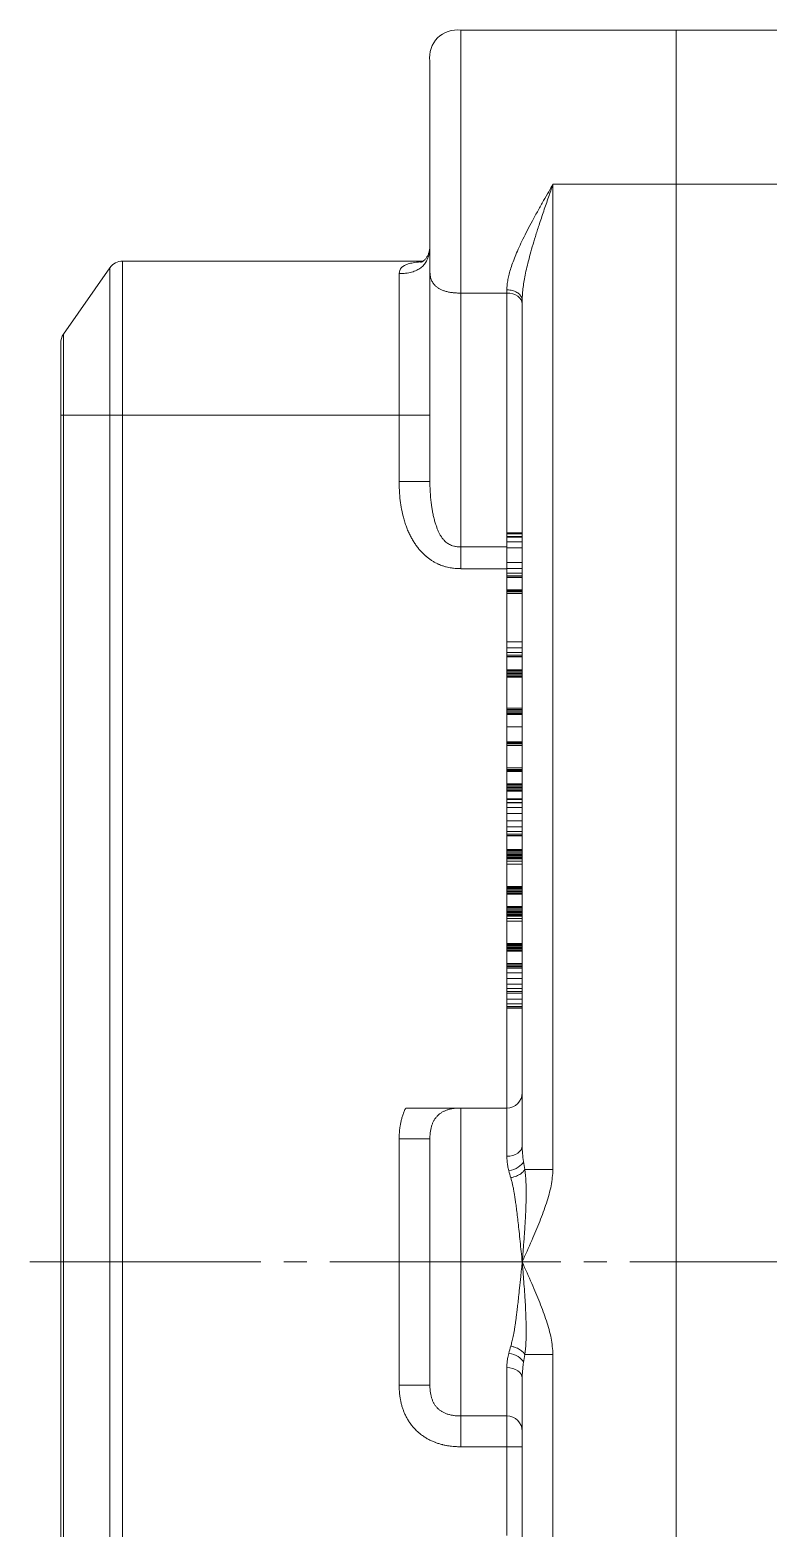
# Model space of a CAD drawing. Header units: millimetres. Extents: x -337 to 383, y -252 to 375.
# Drawn here: x -205.8 to -157.9, y -17.3 to 80 of the extents above; entities that cross this region are included whole.
import ezdxf

# ---------------------------------------------------------------- set-up
doc = ezdxf.new("R2010")
doc.units = ezdxf.units.MM
doc.linetypes.add('K5LT_AXLED', pattern=[19.5, 15, -1.5, 1.5, -1.5])
doc.linetypes.add('K5LT_THIN', pattern=[0])

# ---------------------------------------------------------------- blocks, each defined once
blk = doc.blocks.new('U5')
at = {"color": 7, "linetype": 'K5LT_THIN', "lineweight": 18}
for p, q in [((-171.84, 80), (-177.84, 80)), ((-177.84, 62.929), (-177.84, 80)), ((-163.84, 80), (-171.84, 80)), ((-163.84, 70), (-163.84, 80)), ((-163.84, 70), (-163.84, 80)), ((-149.84, 80), (-163.84, 80)), ((-179.84, 64.343), (-179.84, 78)), ((-179.84, 75.657), (-179.84, 78)), ((-179.84, 74.4), (-179.84, 65.6)), ((-163.84, 70), (-171.84, 70)), ((-171.84, 70), (-171.84, 6)), ((-163.84, -70), (-163.84, 70)), ((-163.84, -70), (-163.84, 70)), ((-155.908, 70), (-163.84, 70)), ((-179.84, 66.033), (-179.84, 66.033)), ((-179.84, 66.033), (-179.84, 66.033)), ((-203.659, 60.258), (-200.638, 64.574)), ((-200.638, 64.574), (-200.638, 55)), ((-199.818, 65), (-199.818, 55)), ((-180.286, 65), (-199.818, 65)), ((-179.84, 50.686), (-179.84, 64.343)), ((-181.84, 55), (-181.84, 64.194)), ((-174.84, 62.929), (-177.84, 62.929)), ((-177.84, 46.444), (-177.84, 62.929)), ((-174.84, 62.929), (-174.84, 63.137)), ((-174.84, 47.354), (-174.84, 62.929)), ((-173.84, 62.45), (-173.84, 7.55)), ((-203.84, 59.685), (-203.84, 55)), ((-203.659, 60.258), (-203.659, 55)), ((-203.84, -55), (-203.84, 55)), ((-203.84, 55), (-203.659, 55)), ((-203.659, 55), (-200.638, 55)), ((-203.659, -55), (-203.659, 55)), ((-200.638, -55), (-200.638, 55)), ((-199.818, 55), (-200.638, 55)), ((-181.84, 55), (-199.818, 55)), ((-199.818, -55), (-199.818, 55)), ((-179.84, 55), (-181.84, 55)), ((-181.84, 50.686), (-181.84, 55)), ((-181.84, 50.686), (-179.84, 50.686)), ((-173.84, 47.354), (-174.84, 47.354)), ((-174.84, 47.295), (-174.84, 47.354)), ((-174.84, 47.108), (-174.84, 47.295)), ((-173.84, 47.295), (-174.84, 47.295)), ((-173.84, 47.108), (-174.84, 47.108)), ((-174.84, 47.079), (-174.84, 47.108)), ((-174.84, 46.774), (-174.84, 47.079)), ((-173.84, 47.079), (-174.84, 47.079)), ((-173.84, 46.774), (-174.84, 46.774)), ((-174.84, 46.388), (-174.84, 46.774)), ((-174.84, 46.444), (-177.84, 46.444)), ((-177.84, 45.029), (-177.84, 46.444)), ((-174.84, 45.422), (-174.84, 46.388)), ((-173.84, 46.388), (-174.84, 46.388)), ((-174.84, 45.029), (-177.84, 45.029)), ((-174.84, 45.046), (-174.84, 45.422)), ((-173.84, 45.422), (-174.84, 45.422)), ((-174.84, 44.739), (-174.84, 45.046)), ((-173.84, 45.046), (-174.84, 45.046)), ((-174.84, 44.562), (-174.84, 44.739)), ((-173.84, 44.739), (-174.84, 44.739)), ((-174.84, 44.472), (-174.84, 44.562)), ((-173.84, 44.562), (-174.84, 44.562)), ((-174.84, 44.46), (-174.84, 44.472)), ((-173.84, 44.472), (-174.84, 44.472)), ((-174.84, 44.457), (-174.84, 44.46)), ((-173.84, 44.46), (-174.84, 44.46)), ((-173.84, 44.457), (-174.84, 44.457)), ((-174.84, 43.65), (-174.84, 44.457)), ((-173.84, 43.65), (-174.84, 43.65)), ((-174.84, 43.638), (-174.84, 43.65)), ((-174.84, 43.609), (-174.84, 43.638)), ((-173.84, 43.638), (-174.84, 43.638)), ((-174.84, 43.593), (-174.84, 43.609)), ((-173.84, 43.609), (-174.84, 43.609)), ((-173.84, 43.593), (-174.84, 43.593)), ((-174.84, 43.526), (-174.84, 43.593)), ((-173.84, 43.526), (-174.84, 43.526)), ((-174.84, 43.408), (-174.84, 43.526)), ((-173.84, 43.408), (-174.84, 43.408)), ((-174.84, 40.271), (-174.84, 43.408)), ((-173.84, 40.271), (-174.84, 40.271)), ((-174.84, 39.895), (-174.84, 40.271)), ((-174.84, 39.588), (-174.84, 39.895)), ((-173.84, 39.895), (-174.84, 39.895)), ((-173.84, 39.588), (-174.84, 39.588)), ((-174.84, 39.41), (-174.84, 39.588)), ((-173.84, 39.41), (-174.84, 39.41)), ((-174.84, 39.32), (-174.84, 39.41)), ((-173.84, 39.32), (-174.84, 39.32)), ((-174.84, 39.309), (-174.84, 39.32)), ((-174.84, 39.305), (-174.84, 39.309)), ((-173.84, 39.309), (-174.84, 39.309)), ((-173.84, 39.305), (-174.84, 39.305)), ((-174.84, 38.458), (-174.84, 39.305)), ((-174.84, 38.44), (-174.84, 38.458)), ((-173.84, 38.458), (-174.84, 38.458)), ((-174.84, 38.386), (-174.84, 38.44)), ((-173.84, 38.44), (-174.84, 38.44)), ((-173.84, 38.386), (-174.84, 38.386)), ((-174.84, 38.307), (-174.84, 38.386)), ((-173.84, 38.307), (-174.84, 38.307)), ((-174.84, 38.22), (-174.84, 38.307)), ((-174.84, 38.218), (-174.84, 38.22)), ((-173.84, 38.22), (-174.84, 38.22)), ((-173.84, 38.218), (-174.84, 38.218)), ((-174.84, 38.135), (-174.84, 38.218)), ((-173.84, 38.135), (-174.84, 38.135)), ((-174.84, 38.054), (-174.84, 38.135)), ((-174.84, 37.985), (-174.84, 38.054)), ((-173.84, 38.054), (-174.84, 38.054)), ((-173.84, 37.985), (-174.84, 37.985)), ((-174.84, 37.977), (-174.84, 37.985)), ((-173.84, 37.977), (-174.84, 37.977)), ((-174.84, 35.977), (-174.84, 37.977)), ((-174.84, 35.888), (-174.84, 35.977)), ((-173.84, 35.977), (-174.84, 35.977)), ((-174.84, 35.798), (-174.84, 35.888)), ((-173.84, 35.888), (-174.84, 35.888)), ((-173.84, 35.798), (-174.84, 35.798)), ((-174.84, 35.717), (-174.84, 35.798)), ((-174.84, 35.632), (-174.84, 35.717)), ((-173.84, 35.717), (-174.84, 35.717)), ((-173.84, 35.632), (-174.84, 35.632)), ((-174.84, 35.575), (-174.84, 35.632)), ((-173.84, 35.575), (-174.84, 35.575)), ((-174.84, 35.553), (-174.84, 35.575)), ((-173.84, 35.553), (-174.84, 35.553)), ((-174.84, 35.552), (-174.84, 35.553)), ((-173.84, 35.552), (-174.84, 35.552)), ((-174.84, 34.758), (-174.84, 35.552)), ((-174.84, 34.754), (-174.84, 34.758)), ((-173.84, 34.758), (-174.84, 34.758)), ((-173.84, 34.754), (-174.84, 34.754)), ((-174.84, 33.788), (-174.84, 34.754)), ((-174.84, 33.756), (-174.84, 33.788)), ((-173.84, 33.788), (-174.84, 33.788)), ((-174.84, 33.711), (-174.84, 33.756)), ((-173.84, 33.756), (-174.84, 33.756)), ((-174.84, 33.647), (-174.84, 33.711)), ((-173.84, 33.711), (-174.84, 33.711)), ((-173.84, 33.647), (-174.84, 33.647)), ((-174.84, 33.552), (-174.84, 33.647)), ((-174.84, 32.104), (-174.84, 33.552)), ((-173.84, 33.552), (-174.84, 33.552)), ((-173.84, 32.104), (-174.84, 32.104)), ((-174.84, 31.986), (-174.84, 32.104)), ((-174.84, 31.919), (-174.84, 31.986)), ((-173.84, 31.986), (-174.84, 31.986)), ((-173.84, 31.919), (-174.84, 31.919)), ((-174.84, 31.903), (-174.84, 31.919)), ((-174.84, 31.874), (-174.84, 31.903)), ((-173.84, 31.903), (-174.84, 31.903)), ((-174.84, 31.862), (-174.84, 31.874)), ((-173.84, 31.874), (-174.84, 31.874)), ((-173.84, 31.862), (-174.84, 31.862)), ((-174.84, 31.055), (-174.84, 31.862)), ((-174.84, 31.037), (-174.84, 31.055)), ((-173.84, 31.055), (-174.84, 31.055)), ((-174.84, 30.983), (-174.84, 31.037)), ((-173.84, 31.037), (-174.84, 31.037)), ((-173.84, 30.983), (-174.84, 30.983)), ((-174.84, 30.904), (-174.84, 30.983)), ((-173.84, 30.904), (-174.84, 30.904)), ((-174.84, 30.817), (-174.84, 30.904)), ((-173.84, 30.817), (-174.84, 30.817)), ((-174.84, 30.815), (-174.84, 30.817)), ((-174.84, 30.732), (-174.84, 30.815)), ((-173.84, 30.815), (-174.84, 30.815)), ((-173.84, 30.732), (-174.84, 30.732)), ((-174.84, 30.651), (-174.84, 30.732)), ((-173.84, 30.651), (-174.84, 30.651)), ((-174.84, 30.582), (-174.84, 30.651)), ((-174.84, 30.574), (-174.84, 30.582)), ((-173.84, 30.582), (-174.84, 30.582)), ((-174.84, 30.09), (-174.84, 30.574)), ((-173.84, 30.574), (-174.84, 30.574)), ((-173.84, 30.09), (-174.84, 30.09)), ((-174.84, 30.031), (-174.84, 30.09)), ((-173.84, 30.031), (-174.84, 30.031)), ((-174.84, 29.844), (-174.84, 30.031)), ((-173.84, 29.844), (-174.84, 29.844)), ((-174.84, 29.815), (-174.84, 29.844)), ((-174.84, 29.51), (-174.84, 29.815)), ((-173.84, 29.815), (-174.84, 29.815)), ((-173.84, 29.51), (-174.84, 29.51)), ((-174.84, 29.125), (-174.84, 29.51)), ((-174.84, 28.642), (-174.84, 29.125)), ((-173.84, 29.125), (-174.84, 29.125)), ((-174.84, 28.272), (-174.84, 28.642)), ((-173.84, 28.642), (-174.84, 28.642)), ((-173.84, 28.272), (-174.84, 28.272)), ((-174.84, 27.961), (-174.84, 28.272)), ((-174.84, 27.779), (-174.84, 27.961)), ((-173.84, 27.961), (-174.84, 27.961)), ((-173.84, 27.779), (-174.84, 27.779)), ((-174.84, 27.69), (-174.84, 27.779)), ((-174.84, 27.68), (-174.84, 27.69)), ((-173.84, 27.69), (-174.84, 27.69)), ((-174.84, 27.677), (-174.84, 27.68)), ((-173.84, 27.68), (-174.84, 27.68)), ((-173.84, 27.677), (-174.84, 27.677)), ((-174.84, 26.796), (-174.84, 27.677)), ((-173.84, 26.796), (-174.84, 26.796)), ((-174.84, 26.778), (-174.84, 26.796)), ((-174.84, 26.723), (-174.84, 26.778)), ((-173.84, 26.778), (-174.84, 26.778)), ((-173.84, 26.723), (-174.84, 26.723)), ((-174.84, 26.644), (-174.84, 26.723)), ((-174.84, 26.557), (-174.84, 26.644)), ((-173.84, 26.644), (-174.84, 26.644)), ((-174.84, 26.555), (-174.84, 26.557)), ((-173.84, 26.557), (-174.84, 26.557)), ((-174.84, 26.473), (-174.84, 26.555)), ((-173.84, 26.555), (-174.84, 26.555)), ((-174.84, 26.391), (-174.84, 26.473)), ((-173.84, 26.473), (-174.84, 26.473)), ((-173.84, 26.391), (-174.84, 26.391)), ((-174.84, 26.322), (-174.84, 26.391)), ((-173.84, 26.322), (-174.84, 26.322)), ((-174.84, 26.314), (-174.84, 26.322)), ((-174.84, 26.293), (-174.84, 26.314)), ((-173.84, 26.314), (-174.84, 26.314)), ((-174.84, 26.232), (-174.84, 26.293)), ((-173.84, 26.293), (-174.84, 26.293)), ((-173.84, 26.232), (-174.84, 26.232)), ((-174.84, 26.174), (-174.84, 26.232)), ((-173.84, 26.174), (-174.84, 26.174)), ((-174.84, 26.021), (-174.84, 26.174)), ((-173.84, 26.021), (-174.84, 26.021)), ((-174.84, 25.831), (-174.84, 26.021)), ((-174.84, 24.38), (-174.84, 25.831)), ((-173.84, 25.831), (-174.84, 25.831)), ((-174.84, 24.362), (-174.84, 24.38)), ((-173.84, 24.38), (-174.84, 24.38)), ((-174.84, 24.308), (-174.84, 24.362)), ((-173.84, 24.362), (-174.84, 24.362)), ((-174.84, 24.229), (-174.84, 24.308)), ((-173.84, 24.308), (-174.84, 24.308)), ((-174.84, 24.141), (-174.84, 24.229)), ((-173.84, 24.229), (-174.84, 24.229)), ((-174.84, 24.139), (-174.84, 24.141)), ((-173.84, 24.141), (-174.84, 24.141)), ((-174.84, 24.057), (-174.84, 24.139)), ((-173.84, 24.139), (-174.84, 24.139)), ((-174.84, 23.975), (-174.84, 24.057)), ((-173.84, 24.057), (-174.84, 24.057)), ((-174.84, 23.906), (-174.84, 23.975)), ((-173.84, 23.975), (-174.84, 23.975)), ((-174.84, 23.898), (-174.84, 23.906)), ((-173.84, 23.906), (-174.84, 23.906)), ((-173.84, 23.898), (-174.84, 23.898)), ((-174.84, 23.091), (-174.84, 23.898)), ((-174.84, 23.073), (-174.84, 23.091)), ((-173.84, 23.091), (-174.84, 23.091)), ((-173.84, 23.073), (-174.84, 23.073)), ((-174.84, 23.019), (-174.84, 23.073)), ((-173.84, 23.019), (-174.84, 23.019)), ((-174.84, 22.94), (-174.84, 23.019)), ((-174.84, 22.853), (-174.84, 22.94)), ((-173.84, 22.94), (-174.84, 22.94)), ((-174.84, 22.851), (-174.84, 22.853)), ((-173.84, 22.853), (-174.84, 22.853)), ((-173.84, 22.851), (-174.84, 22.851)), ((-174.84, 22.768), (-174.84, 22.851)), ((-173.84, 22.768), (-174.84, 22.768)), ((-174.84, 22.687), (-174.84, 22.768)), ((-173.84, 22.687), (-174.84, 22.687)), ((-174.84, 22.618), (-174.84, 22.687)), ((-174.84, 22.61), (-174.84, 22.618)), ((-173.84, 22.618), (-174.84, 22.618)), ((-174.84, 22.588), (-174.84, 22.61)), ((-173.84, 22.61), (-174.84, 22.61)), ((-174.84, 22.527), (-174.84, 22.588)), ((-173.84, 22.588), (-174.84, 22.588)), ((-173.84, 22.527), (-174.84, 22.527)), ((-174.84, 22.47), (-174.84, 22.527)), ((-174.84, 22.317), (-174.84, 22.47)), ((-173.84, 22.47), (-174.84, 22.47)), ((-174.84, 22.126), (-174.84, 22.317)), ((-173.84, 22.317), (-174.84, 22.317)), ((-173.84, 22.126), (-174.84, 22.126)), ((-174.84, 20.676), (-174.84, 22.126)), ((-173.84, 20.676), (-174.84, 20.676)), ((-174.84, 20.658), (-174.84, 20.676)), ((-174.84, 20.604), (-174.84, 20.658)), ((-173.84, 20.658), (-174.84, 20.658)), ((-174.84, 20.525), (-174.84, 20.604)), ((-173.84, 20.604), (-174.84, 20.604)), ((-174.84, 20.437), (-174.84, 20.525)), ((-173.84, 20.525), (-174.84, 20.525)), ((-173.84, 20.437), (-174.84, 20.437)), ((-174.84, 20.435), (-174.84, 20.437)), ((-173.84, 20.435), (-174.84, 20.435)), ((-174.84, 20.353), (-174.84, 20.435)), ((-173.84, 20.353), (-174.84, 20.353)), ((-174.84, 20.271), (-174.84, 20.353)), ((-173.84, 20.271), (-174.84, 20.271)), ((-174.84, 20.202), (-174.84, 20.271)), ((-174.84, 20.194), (-174.84, 20.202)), ((-173.84, 20.202), (-174.84, 20.202)), ((-173.84, 20.194), (-174.84, 20.194)), ((-174.84, 19.386), (-174.84, 20.194)), ((-174.84, 19.343), (-174.84, 19.386)), ((-173.84, 19.386), (-174.84, 19.386)), ((-174.84, 19.226), (-174.84, 19.343)), ((-173.84, 19.343), (-174.84, 19.343)), ((-174.84, 19.163), (-174.84, 19.226)), ((-173.84, 19.226), (-174.84, 19.226)), ((-174.84, 19.087), (-174.84, 19.163)), ((-173.84, 19.163), (-174.84, 19.163)), ((-174.84, 18.787), (-174.84, 19.087)), ((-173.84, 19.087), (-174.84, 19.087)), ((-174.84, 18.421), (-174.84, 18.787)), ((-173.84, 18.787), (-174.84, 18.787)), ((-173.84, 18.421), (-174.84, 18.421)), ((-174.84, 18.049), (-174.84, 18.421)), ((-174.84, 17.759), (-174.84, 18.049)), ((-173.84, 18.049), (-174.84, 18.049)), ((-174.84, 17.559), (-174.84, 17.759)), ((-173.84, 17.759), (-174.84, 17.759)), ((-174.84, 17.466), (-174.84, 17.559)), ((-173.84, 17.559), (-174.84, 17.559)), ((-173.84, 17.466), (-174.84, 17.466)), ((-174.84, 17.465), (-174.84, 17.466)), ((-174.84, 17.459), (-174.84, 17.465)), ((-173.84, 17.465), (-174.84, 17.465)), ((-173.84, 17.459), (-174.84, 17.459)), ((-174.84, 17.079), (-174.84, 17.459)), ((-173.84, 17.079), (-174.84, 17.079)), ((-174.84, 16.772), (-174.84, 17.079)), ((-173.84, 16.772), (-174.84, 16.772)), ((-174.84, 16.594), (-174.84, 16.772)), ((-173.84, 16.594), (-174.84, 16.594)), ((-174.84, 16.504), (-174.84, 16.594)), ((-173.84, 16.504), (-174.84, 16.504)), ((-174.84, 16.493), (-174.84, 16.504)), ((-174.84, 16.489), (-174.84, 16.493)), ((-173.84, 16.493), (-174.84, 16.493)), ((-173.84, 16.489), (-174.84, 16.489)), ((-174.84, 10), (-174.84, 16.489)), ((-177.84, 10), (-181.409, 10)), ((-177.84, 10), (-177.89, 10)), ((-174.84, 10), (-177.84, 10)), ((-177.84, -10), (-177.84, 10)), ((-174.84, 6.863), (-174.84, 10)), ((-179.84, 8), (-181.84, 8)), ((-181.84, -8), (-181.84, 8)), ((-179.84, -8), (-179.84, 8)), ((-171.84, 6), (-173.67, 6)), ((-179.84, 4.4), (-179.84, -4.4)), ((-171.84, -6), (-173.67, -6)), ((-171.84, -6), (-171.84, -70)), ((-174.84, -10), (-174.84, -6.863)), ((-173.84, -7.55), (-173.84, -62.45)), ((-181.84, -8), (-179.84, -8)), ((-179.84, -8), (-179.84, -8.05)), ((-174.84, -10), (-177.84, -10)), ((-177.84, -12), (-177.84, -10)), ((-174.84, -10), (-174.84, -12)), ((-174.84, -12), (-177.84, -12)), ((-173.84, -12), (-174.84, -12)), ((-174.84, -17.757), (-174.84, -12))]:
    blk.add_line(p, q, dxfattribs=at)
at = {"color": 30, "linetype": 'K5LT_AXLED', "lineweight": 18, "true_color": 0xff8000}
blk.add_line((-205.84, 0), (-105.84, 0), dxfattribs=at)
at = {"color": 7, "linetype": 'K5LT_THIN', "lineweight": 18}
for centre, radius, start, end in [((-178.09, 78.25), 1.768, 81.8699, 188.1301), ((-178.09, 78.25), 1.768, 81.8699, 188.1301), ((-171.84, 78), 2, 90, 91.72613), ((-199.818, 64), 1, 90, 145), ((-202.84, 59.685), 1, 145, 180), ((-174.84, 11), 1, 270, 0), ((-174.84, -11), 1, 0, 89.99953), ((-174.84, -11), 1, 0, 90)]:
    blk.add_arc(centre, radius, start, end, dxfattribs=at)
for centre, major_axis, ratio, start_param, end_param in [((-174.84, 62.222), (1, 0), 0.707107, 0, 1.570796), ((-174.84, 7.55), (1, 0), 0.686349, 4.712389, 6.283185), ((-174.716, 6.528), (0.977, 0.214), 0.584486, 4.585203, 5.925011), ((-174.716, -6.528), (0.977, -0.214), 0.584486, 0.358174, 1.697983), ((-174.84, -7.55), (1, 0), 0.686349, 0, 1.570796)]:
    blk.add_ellipse(centre, major_axis=major_axis, ratio=ratio, start_param=start_param, end_param=end_param, dxfattribs=at)
for points, knots in [([(-171.9, 79.999), (-171.9, 79.999), (-171.9, 79.999), (-171.899, 79.999), (-171.898, 79.999), (-171.897, 79.999), (-171.897, 79.999), (-171.896, 79.999), (-171.896, 79.999), (-171.894, 79.999), (-171.894, 79.999), (-171.892, 79.999), (-171.891, 79.999), (-171.888, 79.999), (-171.886, 79.999), (-171.88, 80), (-171.876, 80), (-171.87, 80), (-171.868, 80), (-171.864, 80), (-171.863, 80), (-171.86, 80), (-171.86, 80), (-171.86, 80), (-171.86, 80), (-171.859, 80), (-171.859, 80), (-171.858, 80), (-171.858, 80), (-171.856, 80), (-171.856, 80), (-171.853, 80), (-171.851, 80), (-171.848, 80), (-171.846, 80), (-171.843, 80), (-171.842, 80), (-171.841, 80)], [233.702055, 233.702055, 233.702055, 233.702055, 235.297184, 235.297184, 276.148634, 276.148634, 288.800379, 288.800379, 314.103868, 314.103868, 347.455483, 347.455483, 390.726481, 390.726481, 477.268478, 477.268478, 637.700633, 637.700633, 694.905919, 694.905919, 752.111205, 752.111205, 758.211412, 758.211412, 763.928644, 763.928644, 771.949299, 771.949299, 787.99061, 787.99061, 813.080307, 813.080307, 867.940984, 867.940984, 922.801661, 922.801661, 954, 954, 954, 954]), ([(-174.84, 63.137), (-174.84, 63.247), (-174.827, 63.471), (-174.775, 63.813), (-174.693, 64.173), (-174.581, 64.556), (-174.436, 64.975), (-174.257, 65.425), (-174.042, 65.916), (-173.791, 66.446), (-173.5, 67.02), (-173.17, 67.642), (-172.816, 68.287), (-172.461, 68.916), (-172.137, 69.483), (-171.934, 69.837), (-171.84, 70)], [0, 0, 0, 0, 0.916523, 1.82743, 2.720662, 3.723005, 4.76464, 5.890658, 7.092165, 8.397024, 9.784847, 11.289585, 12.914251, 14.448592, 15.824757, 17, 17, 17, 17]), ([(-173.84, 62.45), (-173.84, 62.592), (-173.828, 62.875), (-173.783, 63.306), (-173.716, 63.752), (-173.625, 64.226), (-173.506, 64.749), (-173.36, 65.319), (-173.184, 65.942), (-172.979, 66.622), (-172.73, 67.399), (-172.446, 68.248), (-172.141, 69.136), (-171.938, 69.717), (-171.84, 70)], [0, 0, 0, 0, 0.942323, 1.853951, 2.732225, 3.714265, 4.753539, 5.882321, 7.112636, 8.438364, 9.867036, 11.642273, 13.365642, 15, 15, 15, 15]), ([(-179.84, 66.033), (-179.84, 65.952), (-179.846, 65.798), (-179.871, 65.586), (-179.911, 65.398), (-179.962, 65.231), (-180.027, 65.076), (-180.103, 64.937), (-180.19, 64.814), (-180.282, 64.709), (-180.382, 64.615), (-180.494, 64.529), (-180.626, 64.448), (-180.775, 64.375), (-180.941, 64.314), (-181.123, 64.264), (-181.318, 64.228), (-181.558, 64.201), (-181.734, 64.194), (-181.84, 64.194)], [0, 0, 0, 0, 1.640822, 3.084069, 4.294454, 5.469544, 6.572365, 7.631688, 8.605571, 9.508253, 10.345182, 11.245595, 12.2124, 13.263883, 14.360864, 15.522974, 16.753641, 18.038929, 20, 20, 20, 20]), ([(-179.84, 66.033), (-179.844, 65.961), (-179.844, 65.892), (-179.861, 65.747), (-179.873, 65.678), (-179.909, 65.541), (-179.932, 65.473), (-179.988, 65.347), (-180.021, 65.288), (-180.095, 65.18), (-180.135, 65.133), (-180.213, 65.055), (-180.25, 65.03), (-180.29, 64.997), (-180.293, 64.995), (-180.335, 64.967), (-180.369, 64.949), (-180.417, 64.927), (-180.43, 64.923), (-180.434, 64.922)], [0.01285, 0.01285, 0.01285, 0.01285, 6.188261, 6.188261, 12.147919, 12.147919, 17.819831, 17.819831, 23.252324, 23.252324, 28.499216, 28.499216, 33.202669, 33.202669, 33.677126, 33.677126, 38.945815, 38.945815, 44, 44, 44, 44]), ([(-179.84, 66.033), (-179.844, 65.961), (-179.844, 65.892), (-179.861, 65.747), (-179.873, 65.678), (-179.909, 65.541), (-179.932, 65.473), (-179.988, 65.347), (-180.021, 65.288), (-180.095, 65.18), (-180.135, 65.133), (-180.213, 65.055), (-180.25, 65.03), (-180.286, 65)], [0.01285, 0.01285, 0.01285, 0.01285, 6.188261, 6.188261, 12.147919, 12.147919, 17.819831, 17.819831, 23.252324, 23.252324, 28.499216, 28.499216, 33.202669, 33.202669, 33.202669, 33.202669]), ([(-173.84, 62.45), (-173.84, 62.497), (-173.853, 62.584), (-173.905, 62.703), (-173.98, 62.806), (-174.076, 62.898), (-174.194, 62.978), (-174.331, 63.045), (-174.48, 63.094), (-174.651, 63.128), (-174.773, 63.137), (-174.84, 63.137)], [0, 0, 0, 0, 1.559959, 2.920953, 4.136756, 5.384906, 6.670496, 7.938591, 9.21198, 10.459594, 12, 12, 12, 12]), ([(-181.84, 50.686), (-181.84, 50.646), (-181.84, 50.599), (-181.839, 50.512), (-181.838, 50.469), (-181.835, 50.338), (-181.832, 50.253), (-181.824, 50.072), (-181.818, 49.977), (-181.804, 49.789), (-181.796, 49.695), (-181.766, 49.41), (-181.741, 49.219), (-181.675, 48.836), (-181.635, 48.642), (-181.56, 48.343), (-181.531, 48.237), (-181.466, 48.025), (-181.432, 47.918), (-181.36, 47.721), (-181.325, 47.629), (-181.248, 47.446), (-181.207, 47.354), (-181.123, 47.181), (-181.081, 47.099), (-181.014, 46.977), (-180.991, 46.936), (-180.943, 46.854), (-180.918, 46.814), (-180.87, 46.737), (-180.847, 46.702), (-180.8, 46.631), (-180.776, 46.595), (-180.725, 46.524), (-180.699, 46.488), (-180.645, 46.417), (-180.618, 46.382), (-180.564, 46.316), (-180.539, 46.285), (-180.487, 46.225), (-180.46, 46.194), (-180.406, 46.135), (-180.379, 46.106), (-180.323, 46.048), (-180.294, 46.019), (-180.237, 45.964), (-180.208, 45.937), (-180.159, 45.893), (-180.14, 45.875), (-180.111, 45.85), (-180.102, 45.842), (-180.064, 45.81), (-180.035, 45.786), (-179.977, 45.74), (-179.948, 45.718), (-179.889, 45.673), (-179.858, 45.651), (-179.798, 45.609), (-179.767, 45.588), (-179.707, 45.549), (-179.678, 45.531), (-179.619, 45.495), (-179.589, 45.478), (-179.529, 45.444), (-179.499, 45.428), (-179.438, 45.396), (-179.408, 45.381), (-179.35, 45.352), (-179.322, 45.339), (-179.266, 45.314), (-179.238, 45.302), (-179.171, 45.274), (-179.132, 45.259), (-179.053, 45.229), (-179.013, 45.216), (-178.91, 45.182), (-178.846, 45.163), (-178.722, 45.13), (-178.662, 45.116), (-178.545, 45.093), (-178.489, 45.083), (-178.39, 45.067), (-178.348, 45.061), (-178.235, 45.048), (-178.166, 45.042), (-178.054, 45.035), (-178.011, 45.033), (-177.947, 45.031), (-177.926, 45.03), (-177.883, 45.03), (-177.859, 45.03), (-177.84, 45.029)], [2.029788, 2.029788, 2.029788, 2.029788, 2.490972, 2.490972, 2.968378, 2.968378, 3.93998, 3.93998, 4.97113, 4.97113, 5.992136, 5.992136, 8.059922, 8.059922, 10.152398, 10.152398, 11.306717, 11.306717, 12.467802, 12.467802, 13.480326, 13.480326, 14.504756, 14.504756, 15.431429, 15.431429, 15.901179, 15.901179, 16.376102, 16.376102, 16.794417, 16.794417, 17.218115, 17.218115, 17.648219, 17.648219, 18.085671, 18.085671, 18.465986, 18.465986, 18.853645, 18.853645, 19.230277, 19.230277, 19.61595, 19.61595, 19.983749, 19.983749, 20.229406, 20.229406, 20.338773, 20.338773, 20.687443, 20.687443, 21.02538, 21.02538, 21.367736, 21.367736, 21.700701, 21.700701, 22.016594, 22.016594, 22.325486, 22.325486, 22.635837, 22.635837, 22.940609, 22.940609, 23.21692, 23.21692, 23.489763, 23.489763, 23.870908, 23.870908, 24.247638, 24.247638, 24.849341, 24.849341, 25.415557, 25.415557, 25.943104, 25.943104, 26.347048, 26.347048, 27.008587, 27.008587, 27.422837, 27.422837, 27.630578, 27.630578, 27.837281, 27.837281, 27.837281, 27.837281]), ([(-179.84, 50.686), (-179.84, 50.591), (-179.838, 50.419), (-179.83, 50.186), (-179.82, 49.981), (-179.807, 49.799), (-179.793, 49.631), (-179.776, 49.455), (-179.753, 49.261), (-179.721, 49.031), (-179.677, 48.769), (-179.62, 48.484), (-179.554, 48.208), (-179.481, 47.953), (-179.405, 47.728), (-179.325, 47.523), (-179.238, 47.337), (-179.144, 47.167), (-179.04, 47.012), (-178.927, 46.876), (-178.808, 46.761), (-178.686, 46.67), (-178.561, 46.597), (-178.432, 46.539), (-178.301, 46.498), (-178.182, 46.472), (-178.086, 46.458), (-178.009, 46.45), (-177.93, 46.445), (-177.874, 46.444), (-177.84, 46.444)], [0, 0, 0, 0, 1.454225, 2.740596, 3.859111, 4.795465, 5.717512, 6.66076, 7.73975, 9.012006, 10.621884, 12.337791, 14.122927, 15.687575, 17.163273, 18.516727, 19.811109, 21.054694, 22.261705, 23.431905, 24.526284, 25.505203, 26.41558, 27.322446, 28.22599, 29.005536, 29.583683, 29.998229, 30.4133, 31, 31, 31, 31]), ([(-181.84, 8), (-181.84, 8.011), (-181.84, 8.025), (-181.84, 8.051), (-181.84, 8.063), (-181.839, 8.101), (-181.839, 8.126), (-181.837, 8.188), (-181.836, 8.225), (-181.832, 8.299), (-181.83, 8.336), (-181.825, 8.409), (-181.823, 8.446), (-181.816, 8.52), (-181.813, 8.557), (-181.805, 8.625), (-181.801, 8.657), (-181.787, 8.763), (-181.776, 8.839), (-181.749, 8.99), (-181.733, 9.065), (-181.712, 9.158), (-181.708, 9.175), (-181.685, 9.268), (-181.664, 9.344), (-181.617, 9.496), (-181.591, 9.572), (-181.56, 9.655), (-181.557, 9.662), (-181.526, 9.743), (-181.495, 9.818), (-181.444, 9.928), (-181.427, 9.964), (-181.409, 10)], [5.089982, 5.089982, 5.089982, 5.089982, 5.167514, 5.167514, 5.245719, 5.245719, 5.402517, 5.402517, 5.628756, 5.628756, 5.852416, 5.852416, 6.074371, 6.074371, 6.294429, 6.294429, 6.481168, 6.481168, 6.92238, 6.92238, 7.357501, 7.357501, 7.456405, 7.456405, 7.889061, 7.889061, 8.319671, 8.319671, 8.358241, 8.358241, 8.782127, 8.782127, 8.986991, 8.986991, 8.986991, 8.986991]), ([(-174.716, 5.935), (-174.74, 6.036), (-174.783, 6.236), (-174.828, 6.547), (-174.84, 6.754), (-174.84, 6.863)], [0, 0, 0, 0, 1.899867, 3.799733, 6, 6, 6, 6]), ([(-174.586, 5.47), (-174.518, 5.483), (-174.39, 5.515), (-174.216, 5.577), (-174.067, 5.649), (-173.939, 5.725), (-173.831, 5.808), (-173.738, 5.9), (-173.691, 5.965), (-173.67, 6)], [0, 0, 0, 0, 1.704609, 3.238619, 4.571925, 5.924028, 7.217319, 8.481907, 10, 10, 10, 10]), ([(-171.84, 6), (-171.865, 5.657), (-171.89, 5.313), (-172.034, 4.587), (-172.148, 4.208), (-172.395, 3.436), (-172.547, 3.037), (-172.863, 2.231), (-173.041, 1.817), (-173.417, 0.94), (-173.629, 0.47), (-173.84, 0)], [0, 0, 0, 0, 0.1256637, 0.1256637, 0.2513274, 0.2513274, 0.3769911, 0.3769911, 0.5026548, 0.5026548, 0.6435011, 0.6435011, 0.6435011, 0.6435011]), ([(-173.67, 6), (-173.659, 5.925), (-173.64, 5.779), (-173.619, 5.566), (-173.604, 5.353), (-173.594, 5.132), (-173.587, 4.888), (-173.584, 4.628), (-173.584, 4.349), (-173.588, 4.054), (-173.595, 3.75), (-173.606, 3.441), (-173.619, 3.127), (-173.636, 2.797), (-173.656, 2.446), (-173.679, 2.073), (-173.707, 1.673), (-173.738, 1.258), (-173.77, 0.851), (-173.797, 0.518), (-173.817, 0.279), (-173.827, 0.153), (-173.832, 0.091), (-173.834, 0.067), (-173.836, 0.05), (-173.837, 0.036), (-173.838, 0.025), (-173.839, 0.015), (-173.839, 0.007), (-173.84, 0.002), (-173.84, 0)], [0, 0, 0, 0, 1.166606, 2.271459, 3.245033, 4.423374, 5.63867, 7.011401, 8.456888, 9.998227, 11.628731, 13.213991, 14.819072, 16.530593, 18.359332, 20.278365, 22.30865, 24.5601, 26.702964, 28.59543, 29.712475, 30.377548, 30.555297, 30.662044, 30.741424, 30.804893, 30.86785, 30.924671, 30.969702, 31, 31, 31, 31]), ([(-174.586, 5.47), (-174.562, 5.39), (-174.519, 5.238), (-174.464, 5.012), (-174.418, 4.799), (-174.379, 4.59), (-174.343, 4.38), (-174.306, 4.141), (-174.264, 3.848), (-174.214, 3.472), (-174.16, 3.03), (-174.103, 2.526), (-174.041, 1.959), (-173.953, 1.114), (-173.885, 0.447), (-173.84, 0)], [0, 0, 0, 0, 0.851214, 1.596953, 2.309664, 2.981815, 3.629363, 4.293039, 5.198484, 6.296907, 7.639729, 9.044273, 10.588138, 12.3803, 16, 16, 16, 16]), ([(-173.84, 0), (-173.872, -0.316), (-173.93, -0.886), (-174.008, -1.644), (-174.071, -2.238), (-174.124, -2.72), (-174.171, -3.118), (-174.213, -3.46), (-174.25, -3.747), (-174.286, -4.003), (-174.319, -4.228), (-174.353, -4.441), (-174.389, -4.643), (-174.426, -4.837), (-174.466, -5.018), (-174.506, -5.182), (-174.546, -5.333), (-174.572, -5.425), (-174.585, -5.469)], [0, 0, 0, 0, 3.044699, 5.484263, 7.361485, 8.90535, 10.30351, 11.416976, 12.444488, 13.323341, 14.14973, 14.898034, 15.685984, 16.439768, 17.147946, 17.832587, 18.440999, 19, 19, 19, 19]), ([(-173.84, 0), (-173.629, -0.47), (-173.417, -0.94), (-173.041, -1.817), (-172.863, -2.231), (-172.547, -3.037), (-172.395, -3.436), (-172.148, -4.208), (-172.034, -4.587), (-171.89, -5.313), (-171.865, -5.657), (-171.84, -6)], [0, 0, 0, 0, 0.1408463, 0.1408463, 0.26651, 0.26651, 0.3921737, 0.3921737, 0.5178374, 0.5178374, 0.6435011, 0.6435011, 0.6435011, 0.6435011]), ([(-173.84, 0), (-173.839, -0.008), (-173.838, -0.023), (-173.836, -0.047), (-173.834, -0.073), (-173.831, -0.11), (-173.825, -0.178), (-173.814, -0.313), (-173.792, -0.577), (-173.757, -1.017), (-173.711, -1.615), (-173.666, -2.271), (-173.631, -2.873), (-173.609, -3.36), (-173.595, -3.749), (-173.587, -4.075), (-173.584, -4.367), (-173.584, -4.626), (-173.587, -4.862), (-173.592, -5.073), (-173.6, -5.266), (-173.61, -5.431), (-173.621, -5.577), (-173.633, -5.71), (-173.647, -5.833), (-173.66, -5.93), (-173.668, -5.982), (-173.67, -6)], [0, 0, 0, 0, 0.113665, 0.216928, 0.320571, 0.481866, 0.738926, 1.2613, 2.358684, 4.422068, 7.399356, 10.712817, 13.609523, 15.850564, 17.57509, 19.101022, 20.454808, 21.697959, 22.755608, 23.76416, 24.640916, 25.429927, 26.04289, 26.640235, 27.269085, 27.744881, 28, 28, 28, 28]), ([(-174.585, -5.469), (-174.519, -5.482), (-174.396, -5.513), (-174.227, -5.573), (-174.08, -5.642), (-173.95, -5.719), (-173.835, -5.805), (-173.738, -5.9), (-173.69, -5.966), (-173.67, -6)], [0, 0, 0, 0, 1.667658, 3.125721, 4.434807, 5.788117, 7.155489, 8.553985, 10, 10, 10, 10]), ([(-174.84, -6.863), (-174.84, -6.769), (-174.83, -6.576), (-174.789, -6.266), (-174.744, -6.051), (-174.716, -5.935)], [0, 0, 0, 0, 1.908661, 3.817322, 6, 6, 6, 6]), ([(-173.84, -7.55), (-173.84, -7.443), (-173.833, -7.226), (-173.805, -6.885), (-173.775, -6.65), (-173.757, -6.528)], [0, 0, 0, 0, 1.955959, 3.911919, 6, 6, 6, 6]), ([(-177.84, -12), (-177.851, -12), (-177.865, -12), (-177.89, -12), (-177.903, -12), (-177.941, -11.999), (-177.966, -11.999), (-178.028, -11.997), (-178.065, -11.996), (-178.139, -11.992), (-178.176, -11.99), (-178.286, -11.983), (-178.36, -11.977), (-178.465, -11.965), (-178.497, -11.961), (-178.603, -11.948), (-178.679, -11.936), (-178.83, -11.909), (-178.905, -11.894), (-178.998, -11.872), (-179.015, -11.868), (-179.108, -11.845), (-179.184, -11.824), (-179.336, -11.777), (-179.412, -11.751), (-179.495, -11.72), (-179.502, -11.717), (-179.583, -11.686), (-179.658, -11.655), (-179.808, -11.586), (-179.883, -11.549), (-179.991, -11.49), (-180.026, -11.47), (-180.095, -11.429), (-180.13, -11.408), (-180.199, -11.364), (-180.234, -11.341), (-180.303, -11.294), (-180.338, -11.269), (-180.376, -11.241), (-180.379, -11.238), (-180.414, -11.213), (-180.444, -11.189), (-180.505, -11.14), (-180.535, -11.115), (-180.596, -11.063), (-180.627, -11.036), (-180.687, -10.98), (-180.718, -10.95), (-180.75, -10.919), (-180.752, -10.916), (-180.756, -10.912), (-180.759, -10.91), (-180.79, -10.878), (-180.82, -10.847), (-180.876, -10.787), (-180.903, -10.756), (-180.955, -10.695), (-180.98, -10.665), (-181.029, -10.604), (-181.052, -10.574), (-181.078, -10.539), (-181.081, -10.536), (-181.109, -10.498), (-181.134, -10.463), (-181.181, -10.394), (-181.204, -10.359), (-181.248, -10.29), (-181.269, -10.255), (-181.31, -10.186), (-181.33, -10.151), (-181.389, -10.043), (-181.426, -9.968), (-181.495, -9.818), (-181.526, -9.743), (-181.557, -9.662), (-181.56, -9.655), (-181.591, -9.572), (-181.617, -9.496), (-181.664, -9.344), (-181.685, -9.268), (-181.708, -9.175), (-181.712, -9.158), (-181.733, -9.065), (-181.749, -8.99), (-181.776, -8.839), (-181.787, -8.763), (-181.801, -8.657), (-181.805, -8.625), (-181.817, -8.52), (-181.823, -8.446), (-181.83, -8.336), (-181.832, -8.299), (-181.836, -8.225), (-181.837, -8.188), (-181.839, -8.126), (-181.839, -8.101), (-181.84, -8.05), (-181.84, -8.023), (-181.84, -8)], [8.198293, 8.198293, 8.198293, 8.198293, 8.323173, 8.323173, 8.449135, 8.449135, 8.701685, 8.701685, 9.066081, 9.066081, 9.426325, 9.426325, 10.138263, 10.138263, 10.439038, 10.439038, 11.149686, 11.149686, 11.850523, 11.850523, 12.009825, 12.009825, 12.706693, 12.706693, 13.400265, 13.400265, 13.462388, 13.462388, 14.145129, 14.145129, 14.836022, 14.836022, 15.160927, 15.160927, 15.489851, 15.489851, 15.823673, 15.823673, 16.163911, 16.163911, 16.201211, 16.201211, 16.507146, 16.507146, 16.820505, 16.820505, 17.14272, 17.14272, 17.475519, 17.475519, 17.5, 17.5, 17.524481, 17.524481, 17.85728, 17.85728, 18.179495, 18.179495, 18.492854, 18.492854, 18.798789, 18.798789, 18.836089, 18.836089, 19.176327, 19.176327, 19.510149, 19.510149, 19.839073, 19.839073, 20.163978, 20.163978, 20.854871, 20.854871, 21.537612, 21.537612, 21.599735, 21.599735, 22.293307, 22.293307, 22.990175, 22.990175, 23.149477, 23.149477, 23.850314, 23.850314, 24.560962, 24.560962, 24.861737, 24.861737, 25.573675, 25.573675, 25.93435, 25.93435, 26.298315, 26.298315, 26.550217, 26.550217, 26.801707, 26.801707, 26.801707, 26.801707])]:
    blk.add_open_spline(points, degree=3, knots=knots, dxfattribs=at)
for points, degree in [([(-181.84, 64.194), (-181.833, 64.341), (-181.754, 64.606), (-181.257, 64.863), (-180.689, 64.94), (-180.344, 64.963)], 3), ([(-179.84, 64.343), (-179.84, 62.929), (-177.84, 62.929)], 2), ([(-179.84, 8), (-179.84, 10), (-177.84, 10)], 2), ([(-173.757, 6.528), (-173.808, 6.879), (-173.84, 7.222), (-173.84, 7.55)], 3), ([(-174.716, 5.935), (-174.68, 5.785), (-174.631, 5.612), (-174.586, 5.47)], 3), ([(-173.757, 6.528), (-173.733, 6.357), (-173.701, 6.187), (-173.67, 6)], 3), ([(-174.585, -5.469), (-174.633, -5.62), (-174.679, -5.779), (-174.716, -5.935)], 3), ([(-173.67, -6), (-173.702, -6.196), (-173.732, -6.351), (-173.757, -6.528)], 3), ([(-179.84, -8), (-179.84, -10), (-177.84, -10)], 2)]:
    blk.add_open_spline(points, degree=degree, dxfattribs=at)

msp = doc.modelspace()

# ---------------------------------------------------------------- block references
msp.add_blockref('U5', (0, 0))

doc.saveas('drawing.dxf')
